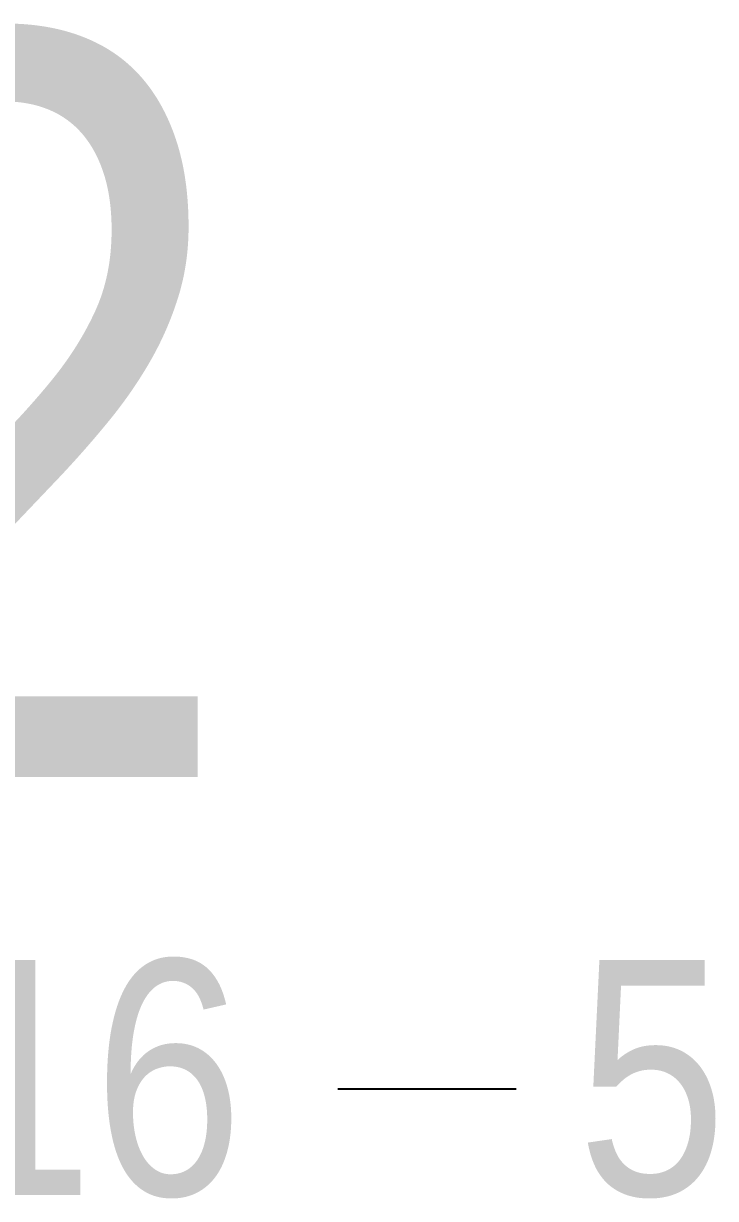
# Model space of a CAD drawing. Extents: x 538089 to 546766, y 6046620 to 6052605.
# Drawn here: x 544693.11 to 544721.07, y 6050101.11 to 6050148.59 of the extents above; entities that cross this region are included whole.
import ezdxf
from ezdxf.enums import TextEntityAlignment as Align

# ---------------------------------------------------------------- set-up
doc = ezdxf.new("R2010")
doc.units = 0
doc.header["$LTSCALE"] = 5
for name, color, linetype in [('10', 1, 'Continuous'), ('9', 3, 'Continuous'), ('L-SECLBL', 7, 'Continuous')]:
    doc.layers.add(name, color=color, linetype=linetype)
doc.styles.add('80L', font='ARIALN.TTF', dxfattribs={"height": 10})
doc.styles.add('SIMPLEX', font='ARIALN.TTF')

# ---------------------------------------------------------------- blocks, each defined once
blk = doc.blocks.new('L-SECLBL')
at = {"layer": '9', "color": 7}
for p, q in [((-5.082, -27.83), (-12.289, -27.83)), ((20.704, -27.83), (13.498, -27.83))]:
    blk.add_line(p, q, dxfattribs=at)
at = {"layer": '10', "color": 2, "style": 'SIMPLEX'}
blk.add_attdef('SEC', text='', height=30, dxfattribs=at).set_placement((0, 0), align=Align.MIDDLE)
at = {"layer": '10', "color": 5, "style": '80L'}
blk.add_attdef('TWP', text='', height=9.5, dxfattribs=at).set_placement((-14.434, -27.368), align=Align.MIDDLE_RIGHT)
blk.add_attdef('RGE', text='', height=9.5, dxfattribs=at).set_placement((3.622, -27.368), align=Align.MIDDLE_CENTER)
blk.add_attdef('MER', text='', height=9.5, dxfattribs=at).set_placement((23.168, -27.368), align=Align.MIDDLE_LEFT)

msp = doc.modelspace()

# ---------------------------------------------------------------- block references
at = {"layer": 'L-SECLBL'}
msp.add_blockref('L-SECLBL', (544692.312, 6050133.362), dxfattribs=at).add_auto_attribs({'SEC': '2', 'TWP': '65', 'RGE': '16', 'MER': '5'})

doc.saveas('drawing.dxf')
